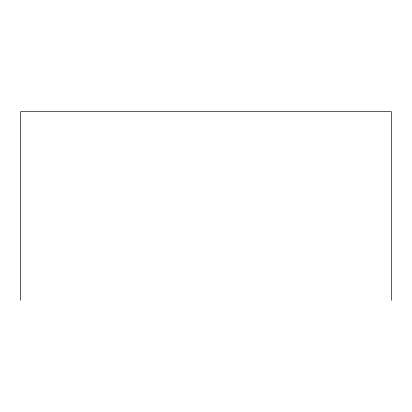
<?xml version="1.0" encoding="UTF-8"?>
<svg xmlns="http://www.w3.org/2000/svg" width="412" height="412" viewBox="0 0 412 412"><rect width="100%" height="100%" fill="white"/><g stroke="black" fill="none" stroke-linecap="round" stroke-linejoin="round"><path stroke-width="0.62" d="M391.4 300.343L391.4 111.657L20.6 111.657L20.6 300.343"/></g></svg>
